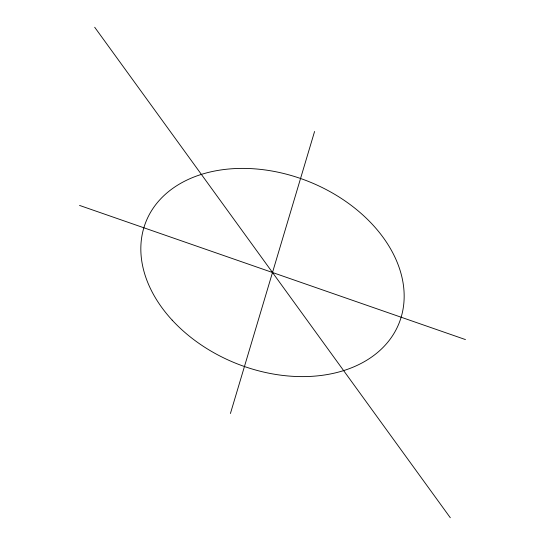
<?xml version="1.0" encoding="UTF-8"?>
<svg xmlns="http://www.w3.org/2000/svg" width="545" height="545" viewBox="0 0 545 545"><rect width="100%" height="100%" fill="white"/><g stroke="black" fill="none" stroke-linecap="round" stroke-linejoin="round"><path stroke-width="0.82" d="M230.419 413.519L314.581 131.481M79.536 205.417L465.464 339.583M94.687 27.25L450.313 517.75M172.186 320.147A136.339 97.909 21.9 0 0 396.515 328.846A136.339 97.909 21.9 0 0 248.792 168.514A136.339 97.909 21.9 0 0 172.186 320.147"/></g></svg>
